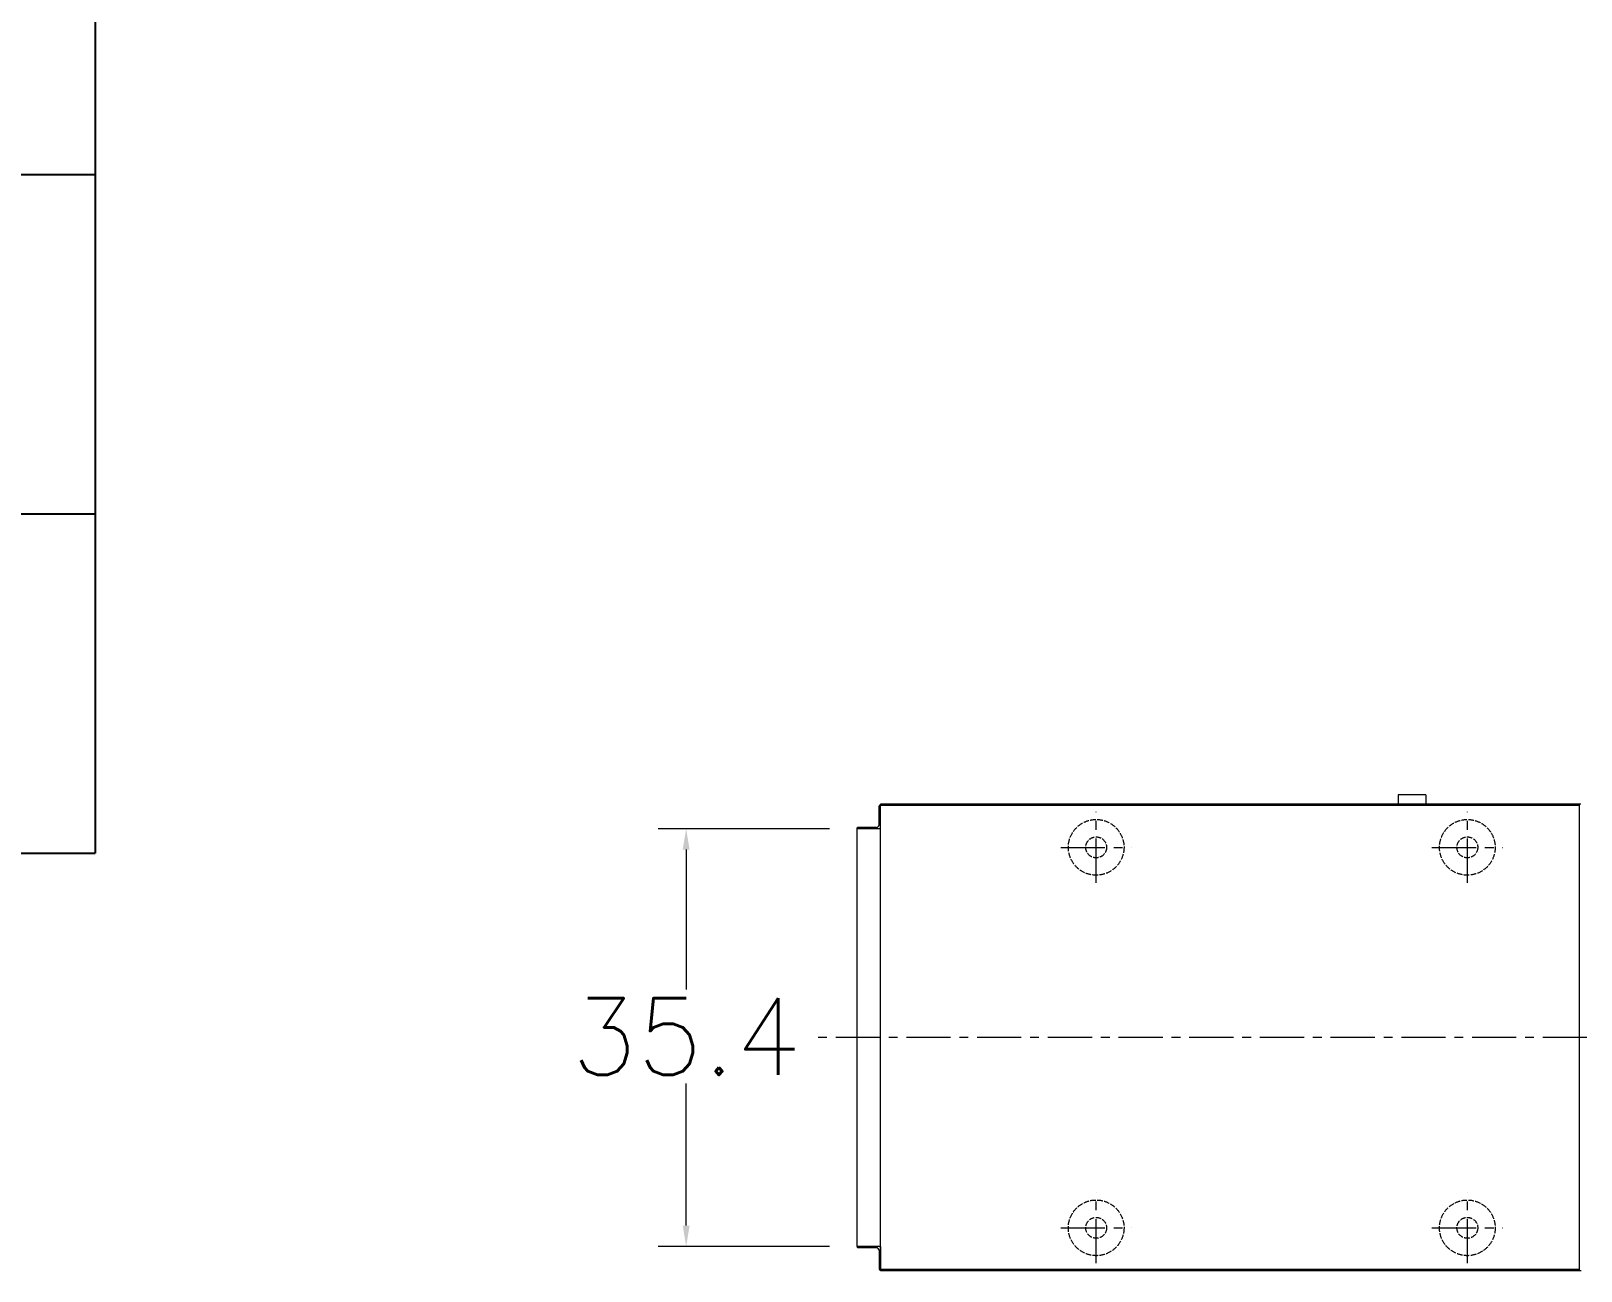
# Model space of a CAD drawing. Header units: inches. Extents: x 76 to 22091, y 292 to 17065.
# Drawn here: x 7447 to 10788, y 6725 to 9398 of the extents above; entities that cross this region are included whole.
import ezdxf

# ---------------------------------------------------------------- set-up
doc = ezdxf.new("R2010")
doc.units = ezdxf.units.IN
doc.header["$MEASUREMENT"] = 0
for name, pattern in [('ACAD_ISO02W100', [15, 12, -3]), ('CENTER', [50.8, 31.75, -6.35, 6.35, -6.35]), ('EB_DASH', [6, 3, -3])]:
    doc.linetypes.add(name, pattern=pattern)
doc.layers.get('Defpoints').update_dxf_attribs({"lineweight": 5})
for name, color, linetype, lineweight in [('CAXA0', 7, 'Continuous', 5), ('CAXA1', 5, 'CENTER', 5), ('CAXA2', 6, 'EB_DASH', 5)]:
    doc.layers.add(name, color=color, linetype=linetype, lineweight=lineweight)
doc.styles.add('Roman', font='romans')
doc.styles.get("Standard").update_dxf_attribs({"font": 'arial.ttf'})
doc.dimstyles.new('ISO-25', dxfattribs={"dimscale": 30, "dimtxt": 1.5, "dimasz": 1.5, "dimexe": 2, "dimexo": 2, "dimtad": 1, "dimtih": 1, "dimtoh": 1, "dimdec": 1, "dimlfac": 0.03937, "dimdsep": 46, "dimtxsty": 'Standard', "dimcen": 2.5, "dimclrd": 7, "dimclre": 7, "dimclrt": 7, "dimadec": 0, "dimazin": 0, "dimtfac": 1, "dimtdec": 1, "dimtmove": 0, "dimatfit": 3, "dimfxl": 1, "dimlwd": 5, "dimlwe": 5, "dimarcsym": 0})

# ---------------------------------------------------------------- blocks, each defined once
blk = doc.blocks.new('*T3')
at = {"linetype": 'ByBlock', "lineweight": -2, "transparency": 16777216}
for p, q in [((0, 0), (4652, 0)), ((0, 0), (0, -3439.8)), ((577.3, 0), (577.3, -3439.8)), ((1154.7, 0), (1154.7, -3439.8)), ((1732, 0), (1732, -3439.8)), ((2309.3, 0), (2309.3, -3439.8)), ((2886.7, 0), (2886.7, -880.3)), ((3464, 0), (3464, -3439.8)), ((4041.3, 0), (4041.3, -3439.8)), ((4652, 0), (4652, -3439.8)), ((0, -514.6), (4652, -514.6)), ((2886.7, -880.3), (4041.3, -880.3)), ((0, -1245.9), (4652, -1245.9)), ((2886.7, -1245.9), (2886.7, -1611.6)), ((2886.7, -1611.6), (4041.3, -1611.6)), ((0, -1977.2), (4652, -1977.2)), ((2886.7, -1977.2), (2886.7, -2342.9)), ((2886.7, -2342.9), (4041.3, -2342.9)), ((0, -2708.5), (4652, -2708.5)), ((2886.7, -2708.5), (2886.7, -3439.8)), ((2886.7, -3074.2), (4041.3, -3074.2)), ((0, -3439.8), (4652, -3439.8))]:
    blk.add_line(p, q, dxfattribs=at)
at = {"color": 0, "linetype": 'ByBlock', "lineweight": -2, "transparency": 16777216}
for p, q in [((2886.7, -880.3), (2886.7, -1245.9)), ((2886.7, -1611.6), (2886.7, -1977.2)), ((2886.7, -2342.9), (2886.7, -2708.5))]:
    blk.add_line(p, q, dxfattribs=at)
at = {"color": 0, "linetype": 'Continuous', "lineweight": 5, "transparency": 16777216, "char_height": 88.889, "attachment_point": 5}
for s, insert, width in [('{\\fCalibri|b0|i0|c0;MOTOR^JHP^J', (288.7, -257.3), 481.333), ('{\\fCalibri|b0|i0|c0;A ^M^JIN^J', (866, -257.3), 481.333), ('{\\fCalibri|b0|i0|c0;B ^M^JIN^J', (1443.3, -257.3), 481.333), ('{\\fCalibri|b0|i0|c0;C ^M^JIN^J', (2020.7, -257.3), 481.333), ('{\\fCalibri|b0|i0|c0;D ^M^JIN^J', (2598, -257.3), 481.333), ('{\\fCalibri|b0|i0|c0;E ^M^JAN^J', (3175.3, -257.3), 481.333), ('{\\fCalibri|b0|i0|c0;F^M^JIN^J', (3752.7, -257.3), 481.333), ('{\\fCalibri|b0|i0|c0;WEIGHT^M^JLBS^J', (4346.7, -257.3), 514.667), ('{\\fCalibri|b0|i0|c0;10^M^J', (3175.3, -697.4), 481.333), ('{\\fCalibri|b0|i0|c0;39.37^M^J', (3752.7, -697.4), 481.333), ('{\\fCalibri|b0|i0|c0;60^J', (288.7, -880.3), 481.333), ('{\\fCalibri|b0|i0|c0;55.12^M^J', (866, -880.3), 481.333), ('{\\fCalibri|b0|i0|c0;144.09^M^J', (1443.3, -880.3), 481.333), ('{\\fCalibri|b0|i0|c0;172.44^M^J', (2020.7, -880.3), 481.333), ('{\\fCalibri|b0|i0|c0;110.24^M^J', (2598, -880.3), 481.333), ('{\\fCalibri|b0|i0|c0;4980^M^J', (4346.7, -880.3), 514.667), ('{\\fCalibri|b0|i0|c0;12^M^J', (3175.3, -1063.1), 481.333), ('{\\fCalibri|b0|i0|c0;39.37^M^J', (3752.7, -1063.1), 481.333), ('{\\fCalibri|b0|i0|c0;10^M^J', (3175.3, -1428.8), 481.333), ('{\\fCalibri|b0|i0|c0;39.37^M^J', (3752.7, -1428.8), 481.333), ('{\\fCalibri|b0|i0|c0;100 ^M^J', (288.7, -1611.6), 481.333), ('{\\fCalibri|b0|i0|c0;55.12^M^J', (866, -1611.6), 481.333), ('{\\fCalibri|b0|i0|c0;144.09^M^J', (1443.3, -1611.6), 481.333), ('{\\fCalibri|b0|i0|c0;172.44^M^J', (2020.7, -1611.6), 481.333), ('{\\fCalibri|b0|i0|c0;110.24^M^J', (2598, -1611.6), 481.333), ('{\\fCalibri|b0|i0|c0;5159^M^J', (4346.7, -1611.6), 514.667), ('{\\fCalibri|b0|i0|c0;12^M^J', (3175.3, -1794.4), 481.333), ('{\\fCalibri|b0|i0|c0;39.37^M^J', (3752.7, -1794.4), 481.333), ('{\\fCalibri|b0|i0|c0;10^M^J', (3175.3, -2160.1), 481.333), ('{\\fCalibri|b0|i0|c0;39.37^M^J', (3752.7, -2160.1), 481.333), ('{\\fCalibri|b0|i0|c0;150 ^M^J', (288.7, -2342.9), 481.333), ('{\\fCalibri|b0|i0|c0;55.12^M^J', (866, -2342.9), 481.333), ('{\\fCalibri|b0|i0|c0;144.09^M^J', (1443.3, -2342.9), 481.333), ('{\\fCalibri|b0|i0|c0;172.44^M^J', (2020.7, -2342.9), 481.333), ('{\\fCalibri|b0|i0|c0;110.24^M^J', (2598, -2342.9), 481.333), ('{\\fCalibri|b0|i0|c0;5203^M^J', (4346.7, -2342.9), 514.667), ('{\\fCalibri|b0|i0|c0;12^M^J', (3175.3, -2525.7), 481.333), ('{\\fCalibri|b0|i0|c0;39.37^M^J', (3752.7, -2525.7), 481.333), ('{\\fCalibri|b0|i0|c0;10^M^J', (3175.3, -2891.4), 481.333), ('{\\fCalibri|b0|i0|c0;39.37^M^J', (3752.7, -2891.4), 481.333), ('{\\fCalibri|b0|i0|c0;200^J', (288.7, -3074.2), 481.333), ('{\\fCalibri|b0|i0|c0;55.12^M^J', (866, -3074.2), 481.333), ('{\\fCalibri|b0|i0|c0;147.24^M^J', (1443.3, -3074.2), 481.333), ('{\\fCalibri|b0|i0|c0;172.44^M^J', (2020.7, -3074.2), 481.333), ('{\\fCalibri|b0|i0|c0;110.24^M^J', (2598, -3074.2), 481.333), ('{\\fCalibri|b0|i0|c0;5368^M^J', (4346.7, -3074.2), 514.667), ('{\\fCalibri|b0|i0|c0;12^M^J', (3175.3, -3257), 481.333), ('{\\fCalibri|b0|i0|c0;39.37^M^J', (3752.7, -3257), 481.333)]:
    blk.add_mtext(s, dxfattribs=dict(at, insert=insert, width=width))
blk = doc.blocks.new('*D9')
at = {"color": 7, "linetype": 'Continuous', "lineweight": 5, "transparency": 16777216}
for p, q in [((9167.8, 7678.4), (8799, 7678.4)), ((8859, 7633.4), (8859, 7331.8)), ((8859, 6823.4), (8859, 7129.3)), ((9167.8, 6778.4), (8799, 6778.4))]:
    blk.add_line(p, q, dxfattribs=at)
at = {"color": 7, "transparency": 16777216}
for points in [[(8851.5, 7633.4), (8866.5, 7633.4), (8859, 7678.4)], [(8851.5, 6823.4), (8866.5, 6823.4), (8859, 6778.4)]]:
    blk.add_solid(points, dxfattribs=at)
at = {"layer": 'Defpoints', "color": 0, "transparency": 16777216}
for p in [(9227.8, 7678.4), (8859, 6778.4), (9227.8, 6778.4)]:
    blk.add_point(p, dxfattribs=at)
at = {"color": 7, "lineweight": 5, "transparency": 16777216, "insert": (8859, 7230.6), "char_height": 165, "attachment_point": 5, "style": 'Roman'}
blk.add_mtext('35.4', dxfattribs=at)

msp = doc.modelspace()

# ---------------------------------------------------------------- linework, layer by layer
at = {"layer": 'CAXA0', "color": 7, "linetype": 'Continuous', "lineweight": 5}
for p, q in [((10393.63, 7751.37), (10393.63, 7728.37)), ((10453.63, 7751.37), (10393.63, 7751.37)), ((10453.63, 7751.37), (10453.63, 7731.37)), ((9274.78, 7686.86), (9274.78, 7727.36)), ((9277.78, 7728.36), (9275.78, 7728.36)), ((10787.76, 7731.4), (9277.78, 7731.36)), ((9277.78, 6725.36), (9277.78, 7731.36)), ((10784.76, 7728.4), (9277.78, 7728.36)), ((9277.78, 7678.36), (9277.78, 7728.36)), ((9737.75, 7731.36), (9588.29, 7731.36)), ((9737.75, 7731.36), (9588.29, 7731.36)), ((9660.12, 7731.36), (9588.29, 7731.36)), ((10784.78, 6725.37), (10784.78, 7731.37)), ((9227.78, 7678.36), (9227.78, 7680.36)), ((9227.78, 6778.36), (9227.78, 7678.36)), ((9277.78, 7678.36), (9227.78, 7678.36)), ((9269.28, 7681.36), (9228.78, 7681.36)), ((9277.78, 6778.36), (9227.78, 6778.36)), ((9227.78, 6778.36), (9227.78, 6776.36)), ((9269.28, 6775.36), (9228.78, 6775.36)), ((9274.78, 6769.86), (9274.78, 6729.36)), ((9277.78, 6778.36), (9277.78, 6728.36)), ((9277.78, 6728.36), (9275.78, 6728.36)), ((10784.78, 6728.37), (9277.78, 6728.36)), ((10787.78, 6725.37), (9277.78, 6725.37))]:
    msp.add_line(p, q, dxfattribs=at)
for centre, radius, start, end in [((9275.78, 7727.36), 1, 90, 180), ((9269.28, 7686.86), 5.5, 270, 0), ((9228.78, 7680.36), 1, 90, 180), ((9228.78, 6776.36), 1, 180, 270), ((9269.28, 6769.86), 5.5, 0, 90), ((9275.78, 6729.36), 1, 180, 270)]:
    msp.add_arc(centre, radius, start, end, dxfattribs=at)
at = {"layer": 'CAXA1', "linetype": 'CENTER', "lineweight": 5, "ltscale": 3}
for p, q in [((9742.78, 7562.03), (9742.78, 7714.7)), ((10542.78, 7562.03), (10542.78, 7714.7)), ((9666.45, 7638.37), (9819.11, 7638.37)), ((10466.45, 7638.37), (10619.11, 7638.37)), ((13086.6, 7228.36), (9138.6, 7228.36)), ((9742.78, 6742.03), (9742.78, 6894.7)), ((10542.78, 6742.03), (10542.78, 6894.7)), ((9666.45, 6818.37), (9819.11, 6818.37)), ((10466.45, 6818.37), (10619.11, 6818.37)), ((10542.78, 6725.37), (10542.78, 6728.37))]:
    msp.add_line(p, q, dxfattribs=at)
at = {"layer": 'CAXA2', "color": 7, "linetype": 'ACAD_ISO02W100', "lineweight": 5}
for centre, radius in [((9742.78, 7638.37), 60), ((10542.78, 7638.37), 60), ((9742.78, 7638.37), 22.5), ((10542.78, 7638.37), 22.5), ((9742.78, 6818.37), 60), ((10542.78, 6818.37), 60), ((9742.78, 6818.37), 22.5), ((10542.78, 6818.37), 22.5)]:
    msp.add_circle(centre, radius, dxfattribs=at)

# ---------------------------------------------------------------- block references
msp.add_blockref('*T3', (2933.07, 11065.44))

# ---------------------------------------------------------------- dimensions: what is measured, and where the dimension line sits
at = {"color": 7, "lineweight": 5}
dim = msp.add_linear_dim(base=(8859.02, 6778.36), p1=(9227.78, 7678.36), p2=(9227.78, 6778.36), angle=90, text='35.4', dimstyle='ISO-25', override={"dimtxt": 5.5, "dimpost": '\\X', "dimtxsty": 'Roman', "dimtmove": 1}, dxfattribs=at)
dim.commit()
dim.dimension.update_dxf_attribs({"geometry": '*D9', "text_midpoint": (8859.02, 7230.6), "dimtype": 160})

doc.saveas('drawing.dxf')
